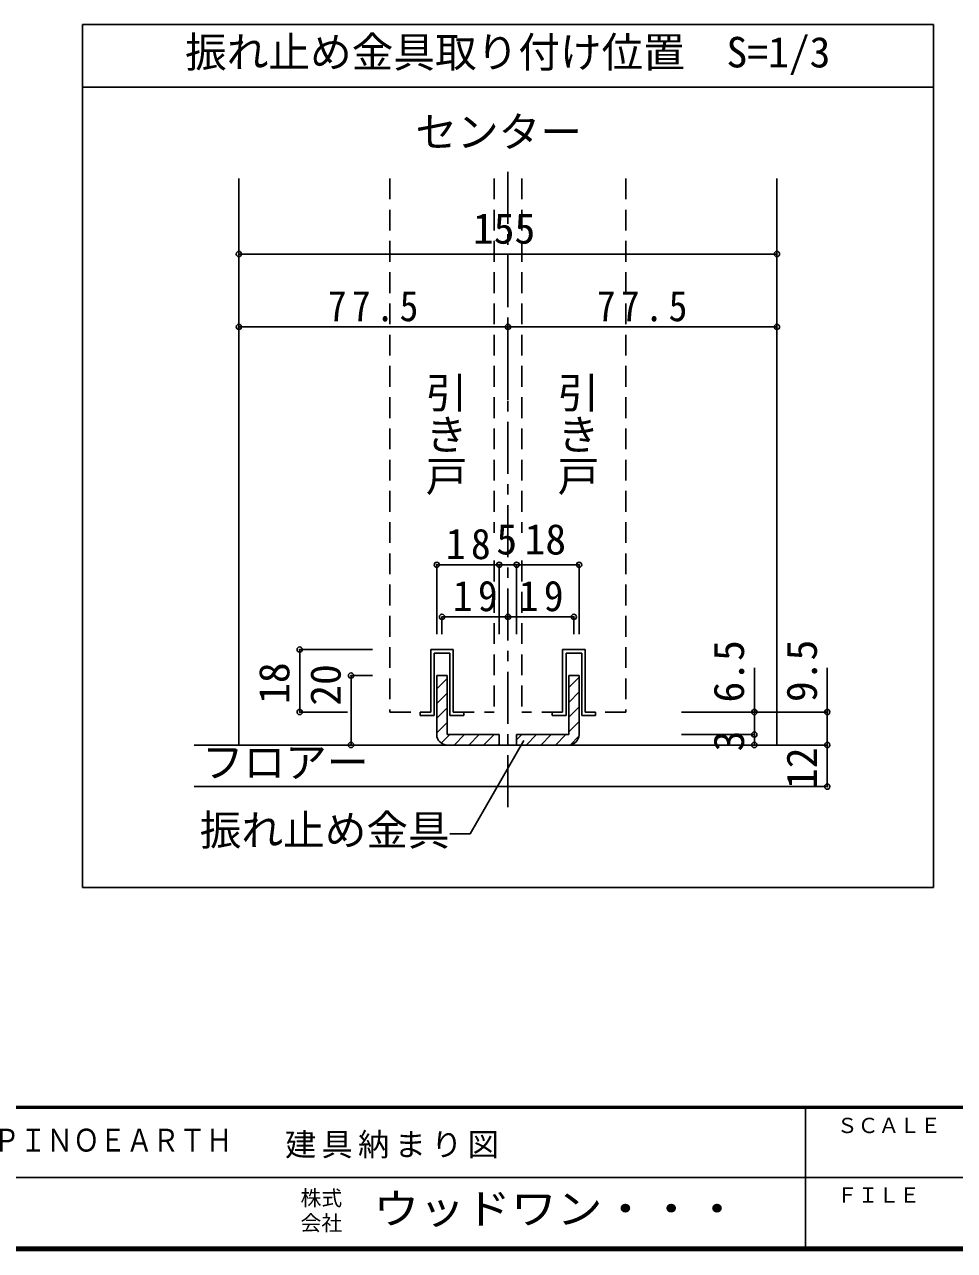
# Model space of a CAD drawing. Units: millimetres, scale not verified, with parts at other scales. Extents: x -973 to 977, y -718 to 696.
# Drawn here: x 100 to 546, y -701 to -112 of the extents above; entities that cross this region are included whole.
import ezdxf
from ezdxf.enums import TextEntityAlignment as Align

# ---------------------------------------------------------------- set-up
doc = ezdxf.new("R2010")
doc.units = ezdxf.units.MM
doc.header["$LTSCALE"] = 5
doc.header["$PDMODE"] = 32
doc.header["$PDSIZE"] = 2.5
doc.linetypes.add('CHAIN1', pattern=[8, 5, -1, 1, -1])
doc.linetypes.add('DASHED2', pattern=[3, 2, -1])
for name, color, linetype in [('0-A_文字', 3, 'Continuous'), ('2-1_通り芯', 4, 'CHAIN1'), ('2-3_仕上', 2, 'Continuous'), ('2-4_枠', 3, 'Continuous'), ('2-6_扉', 7, 'DASHED2'), ('2-7_金物', 7, 'Continuous'), ('2-A_寸法', 7, 'Continuous'), ('2-B_ﾊｯﾁ', 7, 'Continuous'), ('F-1_枠', 6, 'Continuous'), ('F-A_文字', 7, 'Continuous')]:
    doc.layers.add(name, color=color, linetype=linetype)
doc.styles.add('@ＭＳ ゴシック', font='')
doc.styles.add('ＭＳ ゴシック', font='')
doc.styles.get('@ＭＳ ゴシック').set_extended_font_data('@MS Gothic')
doc.styles.get('ＭＳ ゴシック').set_extended_font_data('MS Gothic')

msp = doc.modelspace()

# ---------------------------------------------------------------- linework, layer by layer
at = {"layer": '0-A_文字'}
for p, q in [((127.72, -526.5), (127.72, -112.235)), ((127.72, -112.235), (536.427, -112.235)), ((536.427, -526.5), (536.427, -112.235)), ((127.72, -142.235), (536.427, -142.235)), ((127.72, -526.5), (536.427, -526.5))]:
    msp.add_line(p, q, dxfattribs=at)
at = {"layer": '2-1_通り芯'}
msp.add_line((332.074, -182.957), (332.074, -491.378), dxfattribs=at)
at = {"layer": '2-3_仕上'}
for p, q in [((181.403, -458.147), (481.732, -458.147)), ((181.403, -478.147), (481.732, -478.147))]:
    msp.add_line(p, q, dxfattribs=at)
at = {"layer": '2-4_枠'}
for p, q in [((202.907, -186.157), (202.907, -458.147)), ((461.24, -186.157), (461.24, -458.147))]:
    msp.add_line(p, q, dxfattribs=at)
at = {"layer": '2-6_扉'}
for p, q in [((275.407, -186.157), (275.407, -442.313)), ((325.407, -186.157), (325.407, -356.297)), ((338.74, -186.157), (338.74, -356.297)), ((388.74, -186.157), (388.74, -442.313)), ((325.407, -369.63), (325.407, -442.313)), ((338.74, -369.63), (338.74, -442.313)), ((294.99, -412.313), (294.99, -442.313)), ((294.99, -412.313), (305.824, -412.313)), ((305.824, -442.313), (305.824, -412.313)), ((358.323, -442.313), (358.323, -412.313)), ((369.157, -412.313), (358.323, -412.313)), ((369.157, -412.313), (369.157, -442.313)), ((275.407, -442.313), (294.99, -442.313)), ((305.824, -442.313), (325.407, -442.313)), ((358.323, -442.313), (338.74, -442.313)), ((388.74, -442.313), (369.157, -442.313))]:
    msp.add_line(p, q, dxfattribs=at)
at = {"layer": '2-7_金物'}
for p, q in [((294.99, -412.313), (294.99, -442.313)), ((305.823, -412.313), (294.99, -412.313)), ((296.657, -413.98), (296.657, -443.98)), ((296.657, -413.98), (304.157, -413.98)), ((304.157, -443.98), (304.157, -413.98)), ((305.823, -442.313), (305.823, -412.313)), ((358.324, -442.313), (358.324, -412.313)), ((358.324, -412.313), (369.157, -412.313)), ((359.991, -443.98), (359.991, -413.98)), ((367.491, -413.98), (359.991, -413.98)), ((367.491, -413.98), (367.491, -443.98)), ((369.157, -412.313), (369.157, -442.313)), ((289.99, -442.313), (289.99, -443.98)), ((294.99, -442.313), (289.99, -442.313)), ((296.657, -443.98), (289.99, -443.98)), ((304.157, -443.98), (310.823, -443.98)), ((310.823, -442.313), (305.823, -442.313)), ((310.823, -443.98), (310.823, -442.313)), ((353.324, -442.313), (358.324, -442.313)), ((353.324, -443.98), (353.324, -442.313)), ((359.991, -443.98), (353.324, -443.98)), ((367.491, -443.98), (374.157, -443.98)), ((369.157, -442.313), (374.157, -442.313)), ((374.157, -442.313), (374.157, -443.98))]:
    msp.add_line(p, q, dxfattribs=at)
at = {"layer": '2-7_金物', "color": 3}
for p, q in [((297.907, -453.147), (297.907, -424.813)), ((302.907, -424.813), (297.907, -424.813)), ((302.907, -424.813), (302.907, -453.147)), ((361.241, -424.813), (361.241, -453.147)), ((361.241, -424.813), (366.241, -424.813)), ((366.241, -453.147), (366.241, -424.813)), ((327.907, -453.147), (302.907, -453.147)), ((327.907, -453.147), (327.907, -458.147)), ((336.241, -453.147), (361.241, -453.147)), ((336.241, -453.147), (336.241, -458.147)), ((302.907, -458.147), (327.907, -458.147)), ((361.241, -458.147), (336.241, -458.147))]:
    msp.add_line(p, q, dxfattribs=at)
at = {"layer": '2-7_金物', "color": 4}
for p, q in [((297.907, -431.143), (302.907, -426.143)), ((361.241, -430.617), (366.241, -425.617)), ((297.907, -438.214), (302.907, -433.214)), ((361.241, -437.689), (366.241, -432.689)), ((297.907, -445.285), (302.907, -440.285)), ((361.241, -444.76), (366.241, -439.76)), ((361.241, -451.831), (366.241, -446.831)), ((297.907, -452.356), (302.907, -447.356)), ((300.07, -457.264), (304.187, -453.147)), ((306.258, -458.147), (311.258, -453.147)), ((313.329, -458.147), (318.329, -453.147)), ((320.4, -458.147), (325.4, -453.147)), ((336.241, -455.617), (338.711, -453.147)), ((340.782, -458.147), (345.782, -453.147)), ((347.853, -458.147), (352.853, -453.147)), ((354.924, -458.147), (359.924, -453.147)), ((327.471, -458.147), (327.907, -457.711)), ((362.063, -458.079), (366.174, -453.968))]:
    msp.add_line(p, q, dxfattribs=at)
at = {"layer": '2-7_金物', "color": 3}
for centre, start, end in [((302.907, -453.147), 180, 270), ((361.241, -453.147), 270, 0)]:
    msp.add_arc(centre, 5, start, end, dxfattribs=at)
at = {"layer": '2-A_寸法'}
for p, q in [((339.773, -456.006), (313.937, -500.756)), ((313.937, -500.756), (304.115, -500.756))]:
    msp.add_line(p, q, dxfattribs=at)
at = {"layer": '2-B_ﾊｯﾁ', "color": 4}
for p, q in [((202.907, -222.413), (461.24, -222.413)), ((202.907, -257.413), (332.074, -257.413)), ((202.907, -257.413), (202.907, -292.413)), ((332.074, -257.413), (332.074, -292.413)), ((332.074, -257.413), (461.24, -257.413)), ((461.24, -257.413), (461.24, -292.413)), ((297.907, -371.63), (327.907, -371.63)), ((297.907, -371.63), (297.907, -404.963)), ((336.241, -371.63), (327.907, -371.63)), ((327.907, -371.63), (327.907, -404.963)), ((366.241, -371.63), (336.241, -371.63)), ((336.241, -371.63), (336.241, -404.963)), ((366.241, -371.63), (366.241, -404.963)), ((300.407, -396.63), (332.074, -396.63)), ((300.407, -396.63), (300.407, -404.963)), ((332.074, -396.63), (332.074, -404.963)), ((332.074, -396.63), (363.74, -396.63)), ((363.74, -396.63), (363.74, -404.963)), ((232.074, -412.313), (267.074, -412.313)), ((232.074, -442.313), (232.074, -412.313)), ((450.383, -453.147), (450.383, -421.085)), ((485.383, -458.147), (485.383, -421.085)), ((256.721, -424.813), (267.074, -424.813)), ((256.721, -458.147), (256.721, -424.813)), ((232.074, -442.313), (254.963, -442.313)), ((485.383, -442.313), (415.383, -442.313)), ((450.383, -453.147), (415.383, -453.147)), ((450.383, -458.147), (450.383, -453.147)), ((256.721, -458.147), (267.074, -458.147)), ((485.383, -458.147), (415.383, -458.147)), ((485.383, -478.147), (485.383, -458.147)), ((485.383, -478.147), (415.383, -478.147))]:
    msp.add_line(p, q, dxfattribs=at)
at = {"layer": '2-B_ﾊｯﾁ'}
for p in [(202.907, -222.413), (461.24, -222.413), (202.907, -257.413), (332.074, -257.413), (461.24, -257.413), (297.907, -371.63), (327.907, -371.63), (336.241, -371.63), (366.241, -371.63), (300.407, -396.63), (332.074, -396.63), (363.74, -396.63), (232.074, -412.313), (256.721, -424.813), (232.074, -442.313), (450.383, -442.313), (485.383, -442.313), (450.383, -453.147), (256.721, -458.147), (450.383, -458.147), (485.383, -458.147), (485.383, -478.147)]:
    msp.add_point(p, dxfattribs=at)
at = {"layer": 'F-1_枠'}
for p, q in [((976.653, -631.667), (-973.347, -631.667)), ((976.653, -632.5), (-973.347, -632.5)), ((474.986, -632.5), (474.986, -699.167)), ((1.653, -665.833), (974.986, -665.834)), ((976.653, -699.167), (-973.347, -699.167)), ((976.653, -700), (-973.347, -700)), ((976.653, -700.833), (-973.347, -700.833))]:
    msp.add_line(p, q, dxfattribs=at)

# ---------------------------------------------------------------- texts
at = {"layer": '0-A_文字', "color": 7, "style": 'ＭＳ ゴシック'}
msp.add_text('振れ止め金具取り付け位置\u3000S=1/3', height=14.66, dxfattribs=at).set_placement((177.074, -137.235), align=Align.BOTTOM_LEFT)
at = {"layer": '2-A_寸法', "style": 'ＭＳ ゴシック'}
for s, p in [('センター', (287.629, -175.499)), ('フロアー', (185.129, -478.147)), ('振れ止め金具', (184.115, -510.756))]:
    msp.add_text(s, height=14.66, dxfattribs=at).set_placement(p, align=Align.BOTTOM_LEFT)
at = {"layer": '2-A_寸法', "style": '@ＭＳ ゴシック'}
for p in [(290.574, -278.856), (353.907, -278.856)]:
    msp.add_text('引き戸', height=14.66, rotation=270, dxfattribs=at).set_placement(p, align=Align.BOTTOM_LEFT)
at = {"layer": '2-B_ﾊｯﾁ', "style": 'ＭＳ ゴシック'}
for s, p in [('155', (315.268, -221.858)), ('5', (326.518, -371.074)), ('18', (340.06, -371.074))]:
    msp.add_text(s, height=14.66, dxfattribs=at).set_placement(p, align=Align.BOTTOM_LEFT)
for s, p in [('6.5', (449.828, -437.751)), ('9.5', (484.828, -437.512)), ('18', (231.518, -438.425)), ('20', (256.165, -439.288)), ('3', (449.828, -461.202)), ('12', (484.828, -479.258))]:
    msp.add_text(s, height=14.66, rotation=90, dxfattribs=at).set_placement(p, align=Align.BOTTOM_LEFT)
at = {"layer": '2-B_ﾊｯﾁ', "char_height": 14.66, "attachment_point": 7, "style": 'ＭＳ ゴシック'}
for s, insert in [('\\T1.28;\\W0.9;77.5', (245.615, -254.913)), ('\\T1.28;\\W0.9;77.5', (374.782, -254.913)), ('\\T1.27;\\W0.95;18', (302.282, -369.13)), ('\\T1.27;\\W0.95;19', (305.615, -394.13)), ('\\T1.27;\\W0.95;19', (337.282, -394.13))]:
    msp.add_mtext(s, dxfattribs=dict(at, insert=insert))
at = {"layer": 'F-A_文字', "style": 'ＭＳ ゴシック'}
for s, p in [('ＳＣＡＬＥ', (489.986, -646.667)), ('株式', (232.486, -681.5)), ('ＦＩＬＥ', (489.986, -680)), ('会社', (232.486, -693.5))]:
    msp.add_text(s, height=7.331, dxfattribs=at).set_placement(p, align=Align.BOTTOM_LEFT)
for s, height, width, p in [('ＰＩＮＯＥＡＲＴＨ', 11, 0.85, (84.986, -656.667)), ('ウッドワン・・・', 14.66, 1.1, (267.486, -692.5))]:
    msp.add_text(s, height=height, dxfattribs=dict(at, width=width)).set_placement(p, align=Align.BOTTOM_LEFT)
at = {"layer": 'F-A_文字', "insert": (224.986, -656.667), "char_height": 11, "attachment_point": 7, "style": 'ＭＳ ゴシック'}
msp.add_mtext('\\T1.17;建具納まり図', dxfattribs=at)

doc.saveas('drawing.dxf')
